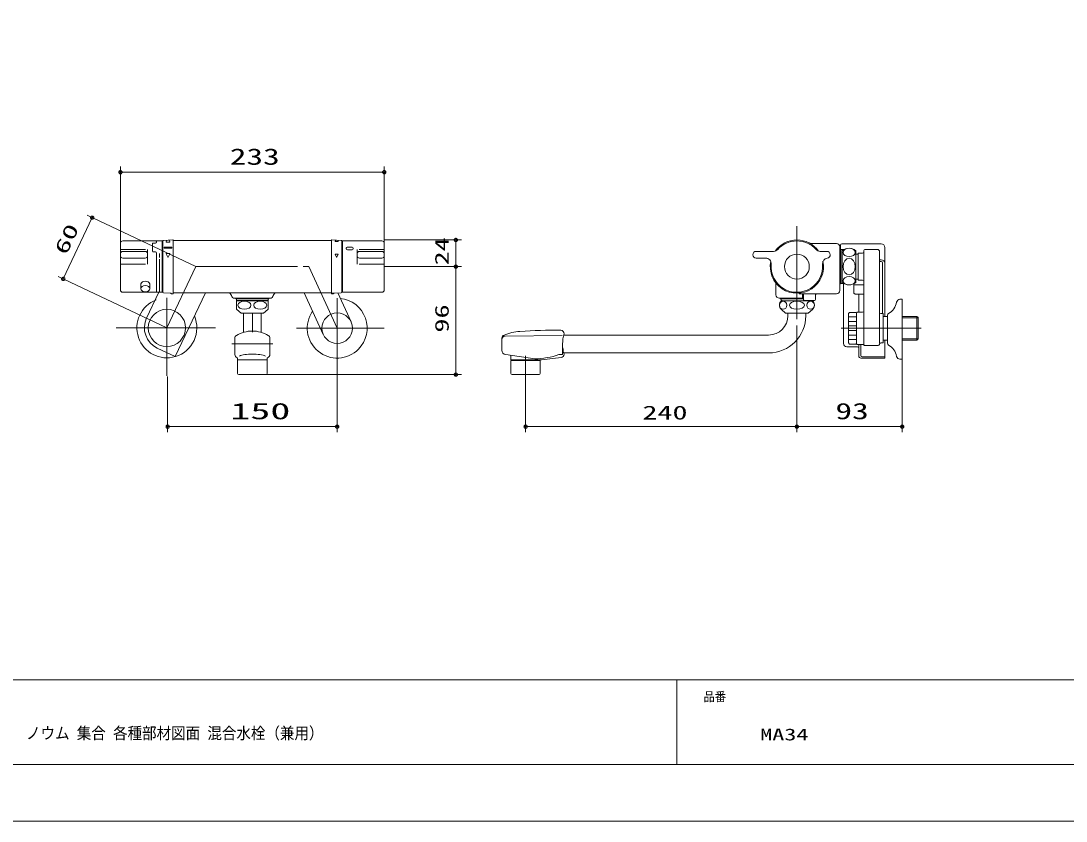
# Model space of a CAD drawing. Units: millimetres on the paper, scale 1:5. Extents: x -305 to 305, y -152 to 152.
# Drawn here: x -187.1 to -2.1, y -148.5 to -6.8 of the extents above; entities that cross this region are included whole.
import ezdxf
from ezdxf.enums import TextEntityAlignment as Align

# ---------------------------------------------------------------- set-up
doc = ezdxf.new("R2010")
doc.units = ezdxf.units.MM
doc.linetypes.add('LONG_CHAIN', pattern=[21, 18, -1, 1, -1])
for name, color, linetype, lineweight in [('0-1_RV', 7, 'Continuous', 9), ('0-2_0', 7, 'Continuous', 9), ('0-3_1図面枠', 7, 'Continuous', 9), ('0-4_図面枠', 3, 'Continuous', 9), ('0-5_DEFPOINTS', 7, 'Continuous', 9)]:
    doc.layers.add(name, color=color, linetype=linetype, lineweight=lineweight)
doc.styles.add('ＭＳ ゴシック', font='')
doc.styles.get('ＭＳ ゴシック').set_extended_font_data('MS Gothic')

# ---------------------------------------------------------------- blocks, each defined once
blk = doc.blocks.new('_DOTSMALL')
at = {"layer": '0-2_0'}
for p, q in [((0.0746, 0.1), (-0.0746, 0.1)), ((0.1223, -0.0248), (-0.1223, -0.0248))]:
    blk.add_line(p, q, dxfattribs=at)
for points in [[(0.125, 0), (0.124, 0.0157), (0.1211, 0.0311), (0.1162, 0.046), (0.1095, 0.0602), (0.1011, 0.0735), (0.0911, 0.0856), (0.0797, 0.0963), (0.067, 0.1055), (0.0532, 0.1131), (0.0386, 0.1189), (0.0234, 0.1228), (0.0078, 0.1248), (-0.0078, 0.1248), (-0.0234, 0.1228), (-0.0386, 0.1189), (-0.0532, 0.1131), (-0.067, 0.1055), (-0.0797, 0.0963), (-0.0911, 0.0856), (-0.1011, 0.0735), (-0.1095, 0.0602), (-0.1162, 0.046), (-0.1211, 0.0311), (-0.124, 0.0157), (-0.125, 0), (0, 0)], [(-0.125, 0), (-0.124, -0.0157), (-0.1211, -0.0311), (-0.1162, -0.046), (-0.1095, -0.0602), (-0.1011, -0.0735), (-0.0911, -0.0856), (-0.0797, -0.0963), (-0.067, -0.1055), (-0.0532, -0.1131), (-0.0386, -0.1189), (-0.0234, -0.1228), (-0.0078, -0.1248), (0.0078, -0.1248), (0.0234, -0.1228), (0.0386, -0.1189), (0.0532, -0.1131), (0.067, -0.1055), (0.0797, -0.0963), (0.0911, -0.0856), (0.1011, -0.0735), (0.1095, -0.0602), (0.1162, -0.046), (0.1211, -0.0311), (0.124, -0.0157), (0.125, 0), (0, 0)]]:
    blk.add_lwpolyline(points, close=True, dxfattribs=at)

msp = doc.modelspace()

# ---------------------------------------------------------------- linework, layer by layer
at = {"layer": '0-1_RV'}
for p, q in [((-169.453, -46.186), (-169.453, -32.624)), ((-122.773, -46.186), (-122.773, -32.624)), ((-169.453, -33.624), (-122.773, -33.624)), ((-179.577, -52.52), (-174.449, -41.67)), ((-156.113, -50.336), (-175.353, -41.243)), ((-169.453, -54.486), (-169.453, -46.186)), ((-169.053, -45.786), (-163.193, -45.786)), ((-163.253, -46.163), (-163.593, -46.163)), ((-163.093, -45.886), (-163.093, -46.083)), ((-163.053, -45.846), (-163.053, -45.963)), ((-162.113, -45.786), (-162.993, -45.786)), ((-162.053, -45.846), (-162.053, -54.826)), ((-161.953, -50.336), (-161.953, -45.811)), ((-161.859, -45.711), (-160.176, -45.62)), ((-161.225, -45.677), (-161.355, -45.943)), ((-161.319, -46.001), (-160.747, -46.001)), ((-160.851, -45.656), (-160.711, -45.943)), ((-160.113, -55.116), (-160.113, -45.679)), ((-160.113, -45.716), (-132.113, -45.716)), ((-132.113, -55.116), (-132.113, -45.679)), ((-130.368, -45.711), (-132.05, -45.62)), ((-131.451, -45.835), (-131.364, -45.657)), ((-131.422, -45.881), (-130.964, -45.881)), ((-130.936, -45.835), (-131.013, -45.676)), ((-130.273, -50.336), (-130.273, -45.811)), ((-130.173, -54.786), (-130.173, -45.886)), ((-123.173, -45.786), (-130.073, -45.786)), ((-122.773, -45.619), (-109.102, -45.619)), ((-122.773, -54.486), (-122.773, -46.186)), ((-110.102, -45.619), (-110.102, -50.336)), ((-47.369, -46.236), (-42.753, -46.236)), ((-165.029, -47.303), (-169.453, -47.303)), ((-165.053, -47.636), (-169.053, -47.636)), ((-164.653, -47.303), (-164.653, -48.036)), ((-164.653, -48.436), (-164.653, -48.036)), ((-163.793, -46.327), (-163.793, -46.953)), ((-163.793, -47.579), (-163.793, -46.953)), ((-163.593, -47.743), (-163.253, -47.743)), ((-163.053, -47.943), (-163.053, -54.826)), ((-162.553, -48.003), (-162.553, -48.703)), ((-161.733, -46.901), (-160.333, -46.901)), ((-161.733, -47.101), (-161.733, -46.901)), ((-161.733, -47.101), (-160.333, -47.101)), ((-161.069, -48.646), (-161.355, -48.058)), ((-161.319, -48.001), (-160.747, -48.001)), ((-160.997, -48.646), (-160.711, -48.058)), ((-160.333, -47.101), (-160.333, -46.901)), ((-129.483, -47.069), (-129.483, -47.169)), ((-128.463, -46.869), (-129.283, -46.869)), ((-128.463, -47.369), (-129.283, -47.369)), ((-128.263, -47.169), (-128.263, -47.069)), ((-127.573, -47.303), (-127.573, -48.036)), ((-127.573, -48.436), (-127.573, -48.036)), ((-127.198, -47.303), (-122.773, -47.303)), ((-127.173, -47.636), (-123.173, -47.636)), ((-53.89, -47.636), (-56.953, -47.636)), ((-44.453, -47.636), (-45.617, -47.636)), ((-42.153, -54.576), (-42.153, -46.836)), ((-42.016, -47.326), (-42.016, -46.536)), ((-41.435, -47.336), (-41.953, -47.336)), ((-41.953, -47.336), (-41.953, -53.336)), ((-34.816, -46.336), (-41.816, -46.336)), ((-41.714, -47.536), (-41.714, -50.336)), ((-39.314, -53.136), (-39.314, -47.536)), ((-38.113, -47.936), (-38.914, -47.936)), ((-38.913, -52.736), (-38.913, -47.936)), ((-37.913, -64.1), (-37.913, -47.486)), ((-37.713, -47.286), (-35.513, -47.286)), ((-35.113, -47.686), (-35.113, -63.822)), ((-34.216, -46.936), (-34.216, -59.154)), ((-165.029, -49.926), (-169.453, -49.926)), ((-165.053, -48.836), (-169.053, -48.836)), ((-164.653, -48.436), (-164.653, -49.913)), ((-162.553, -49.003), (-162.553, -54.886)), ((-131.451, -48.167), (-131.222, -48.637)), ((-131.422, -48.121), (-130.964, -48.121)), ((-130.936, -48.167), (-131.164, -48.637)), ((-127.573, -48.436), (-127.573, -49.913)), ((-127.198, -49.926), (-122.773, -49.926)), ((-127.173, -48.836), (-123.173, -48.836)), ((-55.281, -48.836), (-56.953, -48.836)), ((-38.914, -48.136), (-39.314, -48.136)), ((-34.816, -49.129), (-35.113, -49.129)), ((-34.816, -49.454), (-35.113, -49.454)), ((-34.616, -49.654), (-34.616, -58.65)), ((-161.953, -50.336), (-161.953, -54.861)), ((-130.273, -50.336), (-130.273, -54.861)), ((-122.773, -50.336), (-109.102, -50.336)), ((-110.102, -50.336), (-110.102, -69.459)), ((-41.714, -53.136), (-41.714, -50.336)), ((-161.241, -61.185), (-180.481, -52.092)), ((-165.843, -54.261), (-165.843, -53.371)), ((-164.263, -54.261), (-164.263, -53.371)), ((-53.453, -53.261), (-53.453, -55.336)), ((-41.436, -53.336), (-41.953, -53.336)), ((-41.516, -63.95), (-41.516, -53.336)), ((-39.653, -55.036), (-39.653, -53.371)), ((-39.653, -53.536), (-37.913, -53.536)), ((-38.914, -52.536), (-39.314, -52.536)), ((-38.113, -52.736), (-38.914, -52.736)), ((-169.053, -54.886), (-163.193, -54.886)), ((-164.857, -59.476), (-162.688, -54.886)), ((-162.113, -54.886), (-162.993, -54.886)), ((-161.859, -54.961), (-160.661, -55.026)), ((-160.413, -55.176), (-160.173, -55.176)), ((-160.113, -54.956), (-132.113, -54.956)), ((-159.767, -66.257), (-154.426, -54.956)), ((-133.553, -62.372), (-136.949, -54.956)), ((-131.813, -55.176), (-132.053, -55.176)), ((-130.368, -54.961), (-132.05, -55.053)), ((-128.643, -60.123), (-130.992, -54.995)), ((-123.173, -54.886), (-130.073, -54.886)), ((-49.353, -55.036), (-49.353, -55.076)), ((-49.253, -55.176), (-42.753, -55.176)), ((-48.753, -55.936), (-48.753, -55.176)), ((-48.553, -56.236), (-48.553, -55.176)), ((-46.453, -56.136), (-46.453, -55.356)), ((-39.453, -55.236), (-39.653, -55.036)), ((-39.453, -55.236), (-37.913, -55.236)), ((-38.816, -55.236), (-38.816, -58.4)), ((-149.23, -55.936), (-142.996, -55.936)), ((-149.053, -56.036), (-149.053, -55.936)), ((-143.173, -56.036), (-149.053, -56.036)), ((-148.913, -56.276), (-148.913, -56.036)), ((-148.913, -57.89), (-148.913, -56.462)), ((-143.373, -56.336), (-148.853, -56.336)), ((-148.813, -56.376), (-143.413, -56.376)), ((-148.713, -56.336), (-148.713, -56.376)), ((-143.513, -56.336), (-143.513, -56.376)), ((-143.313, -56.276), (-143.313, -56.036)), ((-143.313, -57.89), (-143.313, -56.462)), ((-143.173, -56.036), (-143.173, -55.936)), ((-52.853, -55.936), (-48.753, -55.936)), ((-52.693, -56.036), (-52.693, -55.936)), ((-48.553, -56.036), (-52.693, -56.036)), ((-52.553, -56.276), (-52.553, -56.036)), ((-52.353, -56.336), (-52.493, -56.336)), ((-52.453, -56.376), (-47.053, -56.376)), ((-52.353, -56.336), (-52.353, -56.376)), ((-46.653, -56.336), (-48.453, -56.336)), ((-46.653, -56.336), (-47.153, -56.336)), ((-47.013, -56.336), (-47.153, -56.336)), ((-47.153, -56.336), (-47.153, -56.376)), ((-31.113, -56.13), (-31.513, -56.13)), ((-31.113, -56.13), (-31.113, -66.73)), ((-148.113, -58.576), (-148.862, -57.937)), ((-144.113, -58.576), (-148.113, -58.576)), ((-147.693, -61.961), (-147.693, -58.576)), ((-146.113, -61.961), (-146.113, -58.576)), ((-144.533, -61.961), (-144.533, -58.576)), ((-144.113, -58.576), (-143.364, -57.937)), ((-51.332, -59.036), (-51.332, -58.576)), ((-48.172, -59.036), (-48.172, -58.576)), ((-47.753, -58.576), (-47.004, -57.937)), ((-40.613, -58.65), (-40.413, -58.45)), ((-40.613, -58.65), (-40.613, -63.85)), ((-39.213, -58.5), (-39.113, -58.4)), ((-39.213, -64), (-39.213, -58.5)), ((-39.113, -58.4), (-38.113, -58.4)), ((-34.513, -58.65), (-34.913, -58.65)), ((-34.513, -58.65), (-34.513, -63.85)), ((-34.513, -59.154), (-33.713, -59.154)), ((-33.713, -63.91), (-33.713, -58.95)), ((-31.113, -59.154), (-28.513, -59.154)), ((-28.513, -59.154), (-28.313, -59.354)), ((-28.513, -59.154), (-28.513, -63.345)), ((-49.753, -60.784), (-49.753, -79.672)), ((-39.213, -59.25), (-40.613, -59.25)), ((-39.213, -60.05), (-40.613, -60.05)), ((-39.213, -60.85), (-40.613, -60.85)), ((-31.113, -59.387), (-28.313, -59.387)), ((-28.313, -63.145), (-28.313, -59.354)), ((-28.313, -63.145), (-28.313, -59.354)), ((-91.267, -62.519), (-101.36, -62.631)), ((-91.015, -62.456), (-54.752, -62.456)), ((-39.213, -61.65), (-40.613, -61.65)), ((-39.213, -62.45), (-40.613, -62.45)), ((-149.213, -65.897), (-149.213, -63.032)), ((-143.013, -65.897), (-143.013, -63.032)), ((-101.953, -65.122), (-101.953, -63.015)), ((-91.216, -64.036), (-91.216, -65.776)), ((-40.916, -64.55), (-39.016, -64.55)), ((-39.213, -63.25), (-40.613, -63.25)), ((-40.613, -63.85), (-40.413, -64.05)), ((-39.313, -64.05), (-40.413, -64.05)), ((-39.213, -63.95), (-39.313, -64.05)), ((-39.213, -64), (-39.113, -64.1)), ((-38.113, -64.1), (-39.113, -64.1)), ((-38.816, -64.1), (-38.816, -66.14)), ((-38.416, -66.095), (-38.416, -64.1)), ((-35.494, -64.3), (-37.767, -64.3)), ((-34.913, -63.85), (-34.513, -63.85)), ((-34.513, -63.345), (-33.713, -63.345)), ((-34.216, -66.54), (-34.216, -63.345)), ((-31.113, -63.113), (-28.313, -63.113)), ((-31.113, -63.345), (-28.513, -63.345)), ((-28.513, -63.345), (-28.313, -63.145)), ((-159.767, -66.257), (-162.931, -64.762)), ((-148.713, -69.259), (-148.713, -66.492)), ((-143.513, -69.259), (-143.513, -66.492)), ((-96.154, -66.665), (-101.281, -65.911)), ((-100.353, -66.813), (-100.353, -66.221)), ((-94.941, -66.813), (-91.49, -66.433)), ((-91.654, -65.876), (-91.316, -65.876)), ((-91.015, -65.616), (-54.752, -65.616)), ((-38.416, -66.54), (-34.216, -66.54)), ((-38.216, -66.295), (-34.216, -66.295)), ((-143.513, -66.836), (-148.713, -66.836)), ((-94.941, -66.813), (-100.353, -66.813)), ((-95.153, -66.936), (-100.353, -66.936)), ((-100.353, -69.236), (-100.353, -66.936)), ((-99.653, -66.813), (-99.653, -66.936)), ((-95.853, -66.813), (-95.853, -66.936)), ((-95.153, -69.236), (-95.153, -66.936)), ((-31.113, -66.73), (-31.513, -66.73)), ((-31.113, -66.73), (-31.113, -79.672)), ((-161.102, -69.767), (-161.102, -79.672)), ((-143.713, -69.459), (-148.513, -69.459)), ((-143.713, -69.459), (-109.102, -69.459)), ((-131.103, -69.767), (-131.103, -79.672)), ((-95.353, -69.436), (-100.153, -69.436)), ((-97.753, -70.462), (-97.753, -79.672)), ((-131.103, -78.672), (-161.102, -78.672)), ((-49.753, -78.672), (-97.753, -78.672)), ((-31.113, -78.672), (-49.753, -78.672))]:
    msp.add_line(p, q, dxfattribs=at)
at = {"layer": '0-1_RV', "linetype": 'LONG_CHAIN'}
for p, q in [((-49.753, -43.208), (-49.753, -59.617)), ((-161.241, -61.185), (-156.113, -50.336)), ((-156.113, -50.336), (-136.113, -50.336)), ((-131.103, -61.25), (-136.102, -50.336)), ((-161.241, -69.702), (-161.241, -55.866)), ((-131.103, -69.762), (-131.103, -55.926)), ((-170.19, -61.185), (-152.656, -61.185)), ((-138.286, -61.245), (-122.785, -61.245)), ((-41.887, -61.25), (-27.733, -61.25)), ((-146.113, -64.036), (-149.735, -64.036)), ((-146.113, -64.036), (-142.492, -64.036)), ((-97.753, -70.462), (-97.753, -66.11))]:
    msp.add_line(p, q, dxfattribs=at)
at = {"layer": '0-1_RV'}
for points in [[(-163.053, -54.536), (-163.093, -54.536), (-163.093, -54.786)], [(-47.753, -58.576), (-51.753, -58.576), (-52.502, -57.937)], [(-39.213, -58.55), (-39.313, -58.45), (-40.413, -58.45)]]:
    msp.add_lwpolyline(points, dxfattribs=at)
for centre, radius in [((-49.753, -50.336), 2.2), ((-161.241, -61.185), 3.3), ((-131.103, -61.236), 2.7)]:
    msp.add_circle(centre, radius, dxfattribs=at)
for centre, radius, start, end in [((-169.053, -46.186), 0.4, 90, 180.00001), ((-163.253, -45.963), 0.2, 270, 0), ((-163.193, -45.886), 0.1, 0, 90), ((-162.993, -45.846), 0.06, 90, 180.00001), ((-162.113, -45.846), 0.06, 0, 90), ((-162.053, -46.036), 0.1, 270, 0), ((-161.853, -45.811), 0.1, 93.11084, 180.00001), ((-161.319, -45.961), 0.04, 154.056, 270), ((-160.747, -45.961), 0.04, 270, 25.944), ((-160.173, -45.679), 0.06, 0, 93.11084), ((-132.053, -45.679), 0.06, 86.88916, 180.00001), ((-131.422, -45.849), 0.032, 154.055, 270), ((-130.964, -45.849), 0.032, 270, 25.945), ((-130.373, -45.811), 0.1, 0, 86.88916), ((-130.173, -46.036), 0.1, 180.00001, 270), ((-130.073, -45.886), 0.1, 90, 180.00001), ((-123.173, -46.186), 0.4, 0, 90), ((-49.753, -50.336), 4.717, 35.61881, 144.38119), ((-49.753, -50.336), 4.55, 41.81031, 138.18969), ((-47.369, -46.036), 0.2, 240.99706, 270), ((-42.753, -46.836), 0.6, 360, 90), ((-169.053, -48.036), 0.4, 90, 180.00001), ((-165.053, -48.036), 0.4, 0, 90), ((-163.253, -47.943), 0.2, 0, 90), ((-161.319, -48.041), 0.04, 90, 205.944), ((-160.747, -48.041), 0.04, 334.056, 90), ((-129.283, -47.069), 0.2, 90, 180.00001), ((-129.283, -47.169), 0.2, 180.00001, 270), ((-128.463, -47.069), 0.2, 0, 90), ((-128.463, -47.169), 0.2, 270, 0), ((-127.173, -48.036), 0.4, 90, 180.00001), ((-123.173, -48.036), 0.4, 0, 90), ((-56.953, -48.236), 0.6, 90, 270), ((-53.89, -46.636), 1, 270, 318.18969), ((-45.617, -46.636), 1, 221.81031, 270), ((-44.453, -48.236), 0.6, 360, 90), ((-41.953, -47.136), 0.2, 180, 270), ((-41.816, -46.536), 0.2, 90, 180), ((-40.514, -48.911), 1.825, 48.888, 131.113), ((-38.113, -47.736), 0.2, 270, 360), ((-37.713, -47.486), 0.2, 90, 180), ((-35.513, -47.686), 0.4, 360, 90), ((-34.816, -46.936), 0.6, 360, 90), ((-169.053, -48.436), 0.4, 180.00001, 270), ((-165.053, -48.436), 0.4, 270, 0), ((-161.033, -48.629), 0.04, 205.945, 334.055), ((-131.422, -48.153), 0.032, 90, 205.945), ((-131.193, -48.623), 0.032, 205.94299, 334.057), ((-130.964, -48.153), 0.032, 334.055, 90), ((-127.173, -48.436), 0.4, 180.00001, 270), ((-123.173, -48.436), 0.4, 270, 0), ((-55.281, -49.836), 1, 354.83121, 90), ((-49.753, -50.336), 4.717, 168.63971, 11.52653), ((-49.753, -50.336), 4.55, 174.83121, 5.33503), ((-44.227, -49.82), 1, 98.11865, 185.33503), ((-44.453, -48.236), 0.6, 278.11865, 360), ((-34.816, -49.729), 0.6, 360, 90), ((-34.816, -49.654), 0.2, 360, 90), ((-41.953, -53.536), 0.2, 90, 180), ((-40.514, -51.761), 1.825, 228.887, 311.112), ((-38.113, -52.936), 0.2, 360, 90), ((-169.053, -54.486), 0.4, 180.00001, 270), ((-163.193, -54.786), 0.1, 270, 0), ((-162.993, -54.826), 0.06, 180.00001, 270), ((-162.113, -54.826), 0.06, 270, 0), ((-162.053, -54.636), 0.1, 0, 90), ((-161.853, -54.861), 0.1, 180.00001, 266.88915), ((-160.673, -55.226), 0.2, 29.97059, 86.88916), ((-160.413, -55.076), 0.1, 209.97059, 270), ((-160.173, -55.116), 0.06, 270, 360), ((-150.41, -55.556), 0.6, 10.56398, 90), ((-149.23, -55.336), 0.6, 189.59407, 270), ((-142.996, -55.336), 0.6, 270, 350.40593), ((-141.817, -55.556), 0.6, 90, 169.43602), ((-132.053, -54.993), 0.06, 180.00001, 273.11085), ((-132.053, -55.116), 0.06, 180.00001, 270), ((-131.813, -55.076), 0.1, 270, 330.02941), ((-131.553, -55.226), 0.2, 93.35122, 150.02941), ((-130.373, -54.861), 0.1, 273.11084, 0), ((-130.173, -54.636), 0.1, 90, 180.00001), ((-130.073, -54.786), 0.1, 180.00001, 270), ((-123.173, -54.486), 0.4, 270, 0), ((-52.853, -55.336), 0.6, 180, 270), ((-49.253, -55.076), 0.1, 180, 270), ((-46.253, -55.356), 0.2, 115.84193, 180), ((-42.753, -54.576), 0.6, 270, 360), ((-161.241, -61.185), 5.3, 111.12905, 286.43408), ((-148.853, -56.276), 0.06, 180.00001, 270), ((-148.213, -57.176), 1, 126.87, 134.427), ((-144.013, -57.176), 1, 45.573, 53.13), ((-143.373, -56.276), 0.06, 270, 0), ((-131.103, -61.236), 5.3, 315.43419, 83.98211), ((-51.853, -57.176), 1, 126.8699, 229.522), ((-52.493, -56.276), 0.06, 180, 270), ((-52.493, -56.276), 0.06, 180.00001, 270), ((-48.453, -56.236), 0.1, 180, 270), ((-48.453, -56.236), 0.1, 180.00001, 270), ((-47.653, -57.176), 1, 310.478, 53.13), ((-46.653, -56.136), 0.2, 270, 360), ((-34.868, -56.177), 2.8, 298.641, 350.635), ((-31.513, -56.73), 0.6, 90, 170.635), ((-161.241, -61.185), 5.3, 286.76348, 23.37489), ((-148.213, -57.176), 1, 225.573, 229.52199), ((-144.013, -57.176), 1, 310.478, 314.427), ((-131.103, -61.236), 5.3, 145.23436, 315.43419), ((-54.752, -59.036), 6.58, 270, 360), ((-54.752, -59.036), 3.42, 270, 360), ((-38.113, -58.2), 0.2, 270, 360), ((-38.113, -58.2), 0.2, 270, 360), ((-38.113, -58.2), 0.2, 270, 360), ((-34.913, -58.45), 0.2, 180, 270), ((-34.913, -58.45), 0.2, 180, 270), ((-34.913, -58.45), 0.2, 180, 270), ((-33.353, -58.95), 0.36, 118.63171, 179.98971), ((-161.222, -61.145), 4, 154.70351, 244.70351), ((-148.613, -63.032), 0.6, 120.677, 180.00001), ((-146.113, -67.246), 5.5, 90, 120.677), ((-146.113, -67.246), 5.5, 59.323, 90), ((-143.613, -63.032), 0.6, 0, 59.323), ((-101.353, -63.015), 0.6, 111.153, 180.00001), ((-101.353, -63.231), 0.6, 90.637, 180.00001), ((-97.961, -71.781), 10, 94.53959, 111.153), ((-92.934, -141.601), 80, 89.00276, 94.171), ((-91.553, -62.213), 0.6, 357.62863, 88.92923), ((-84.923, -64.036), 6.293, 163.39353, 180.00001), ((-40.916, -63.95), 0.6, 180, 270), ((-39.016, -64.75), 0.2, 360, 90), ((-38.113, -64.3), 0.2, 30, 90), ((-38.113, -64.3), 0.2, 30, 90), ((-38.113, -64.3), 0.2, 30, 90), ((-37.767, -64.1), 0.2, 210, 270), ((-35.494, -63.9), 0.4, 270, 345.522), ((-34.913, -64.05), 0.2, 90, 165.522), ((-33.353, -63.91), 0.36, 180, 241.359), ((-33.353, -63.91), 0.36, 180, 241.359), ((-34.868, -66.683), 2.8, 9.366, 61.359), ((-148.613, -65.897), 0.6, 180.00001, 254.57601), ((-146.113, -56.836), 10, 254.576, 254.93), ((-146.113, -56.836), 10, 285.07, 285.424), ((-143.613, -65.897), 0.6, 285.424, 0), ((-101.153, -65.122), 0.8, 180.00001, 260.86671), ((-100.553, -66.221), 0.2, 360, 81.634), ((-96.396, -52.667), 14, 270.992, 288.953), ((-91.654, -66.476), 0.6, 90, 108.953), ((-91.553, -65.836), 0.6, 276.07663, 359.97166), ((-91.316, -65.776), 0.1, 270, 360), ((-84.923, -64.036), 6.293, 186.387, 196.62283), ((-38.416, -66.14), 0.4, 180, 270), ((-38.216, -66.095), 0.2, 180, 270), ((-31.513, -66.13), 0.6, 189.368, 270), ((-148.513, -69.259), 0.2, 180.00101, 270), ((-143.713, -69.259), 0.2, 270, 0), ((-100.153, -69.236), 0.2, 180.00101, 270), ((-95.353, -69.236), 0.2, 270, 360)]:
    msp.add_arc(centre, radius, start, end, dxfattribs=at)
for centre, major_axis, ratio, start_param, end_param in [((-163.593, -46.327), (0.2, 0), 0.818844, 1.5707963, 3.1415927), ((-163.593, -47.579), (-0.2, 0), 0.818844, 6.2831853, 7.8539816), ((-165.053, -53.502), (0.812, 0), 0.705689, 0.2326076, 2.9102206), ((-146.113, -66.492), (-2.6, 0), 0.26138, 3.6250862, 5.7996989)]:
    msp.add_ellipse(centre, major_axis=major_axis, ratio=ratio, start_param=start_param, end_param=end_param, dxfattribs=at)
for centre, major_axis, ratio in [((-40.513, -47.825), (-1.075, 0), 0.682554), ((-40.515, -50.335), (0, 1.466), 0.732947), ((-40.514, -52.845), (1.075, 0), 0.682516), ((-165.053, -54.261), (0.79, 0), 0.707108), ((-147.517, -57.176), (1.159, 0), 0.616085), ((-144.71, -57.176), (1.159, 0), 0.616087), ((-52.181, -57.176), (0, -0.714), 0.928702), ((-49.753, -57.176), (1.32, 0), 0.54082), ((-47.325, -57.176), (0, 0.714), 0.928702)]:
    msp.add_ellipse(centre, major_axis=major_axis, ratio=ratio, dxfattribs=at)
at = {"layer": '0-2_0'}
msp.add_line((-71.017, -123.498), (-71.017, -138.498), dxfattribs=at)
at = {"layer": '0-4_図面枠'}
msp.add_line((-291.017, -123.498), (108.983, -123.498), dxfattribs=at)
msp.add_lwpolyline([(-291.017, -138.498), (108.983, -138.498), (108.983, 138.502), (-291.017, 138.502)], close=True, dxfattribs=at)
at = {"layer": '0-5_DEFPOINTS'}
msp.add_line((118.983, -148.498), (-301.017, -148.498), dxfattribs=at)

# ---------------------------------------------------------------- block references
at = {"layer": '0-1_RV', "xscale": 2.32, "yscale": 2.32}
for p, rotation in [((-169.453, -33.624), 180), ((-174.449, -41.67), 64.70351), ((-110.102, -45.619), 90), ((-110.102, -50.336), 90), ((-110.102, -50.336), 270), ((-179.577, -52.52), 244.70351), ((-110.102, -69.459), 270), ((-161.102, -78.672), 180), ((-97.753, -78.672), 180), ((-49.753, -78.672), 180)]:
    msp.add_blockref('_DOTSMALL', p, dxfattribs=dict(at, rotation=rotation))
for p in [(-122.773, -33.624), (-131.103, -78.672), (-49.753, -78.672), (-31.113, -78.672)]:
    msp.add_blockref('_DOTSMALL', p, dxfattribs=at)

# ---------------------------------------------------------------- texts
at = {"layer": '0-1_RV', "style": 'ＭＳ ゴシック'}
for s, height, width, p in [('233', 2.889, 1.5, (-150.113, -33.18)), ('150', 2.889, 1.8, (-150.003, -78.227)), ('240', 2.444, 1.6, (-77.087, -78.142)), ('93', 2.889, 1.5, (-42.933, -78.227))]:
    msp.add_text(s, height=height, dxfattribs=dict(at, width=width)).set_placement(p, align=Align.BOTTOM_LEFT)
for s, rotation, width, p in [('60', 64.704, 1.65, (-178.387, -48.763)), ('24', 90, 1.5, (-110.632, -50.13)), ('96', 90, 1.5, (-110.632, -62.014))]:
    msp.add_text(s, height=2.441, rotation=rotation, dxfattribs=dict(at, width=width)).set_placement(p, align=Align.BOTTOM_LEFT)
at = {"layer": '0-3_1図面枠', "style": 'ＭＳ ゴシック'}
for s, height, width, p in [('品番', 1.628, 0.9, (-66.276, -127.759)), ('ノウム 集合 各種部材図面 混合水栓（兼用）', 2.092, 0.9, (-186.165, -134.602)), ('MA34', 2.089, 1.5, (-56.239, -134.835))]:
    msp.add_text(s, height=height, dxfattribs=dict(at, width=width)).set_placement(p, align=Align.BOTTOM_LEFT)

doc.saveas('drawing.dxf')
